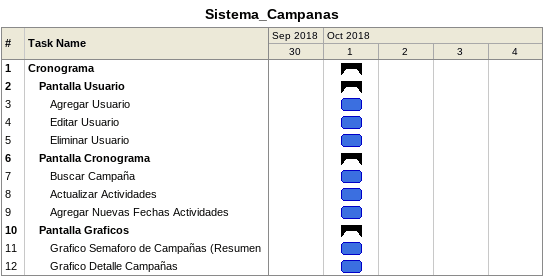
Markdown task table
Sistema_Campanas

| ID | Level | Task | Start | Finish |
|---|---|---|---|---|
| 1 | 1 | **Cronograma** | 2018-10-01 | 2018-10-01 |
| 2 | 2 | **Pantalla Usuario** | 2018-10-01 | 2018-10-01 |
| 3 | 3 | Agregar Usuario | 2018-10-01 | 2018-10-01 |
| 4 | 3 | Editar Usuario | 2018-10-01 | 2018-10-01 |
| 5 | 3 | Eliminar Usuario | 2018-10-01 | 2018-10-01 |
| 6 | 2 | **Pantalla Cronograma** | 2018-10-01 | 2018-10-01 |
| 7 | 3 | Buscar Campaña | 2018-10-01 | 2018-10-01 |
| 8 | 3 | Actualizar Actividades | 2018-10-01 | 2018-10-01 |
| 9 | 3 | Agregar Nuevas Fechas Actividades | 2018-10-01 | 2018-10-01 |
| 10 | 2 | **Pantalla Graficos** | 2018-10-01 | 2018-10-01 |
| 11 | 3 | Grafico Semaforo de Campañas (Resumen | 2018-10-01 | 2018-10-01 |
| 12 | 3 | Grafico Detalle Campañas | 2018-10-01 | 2018-10-01 |
